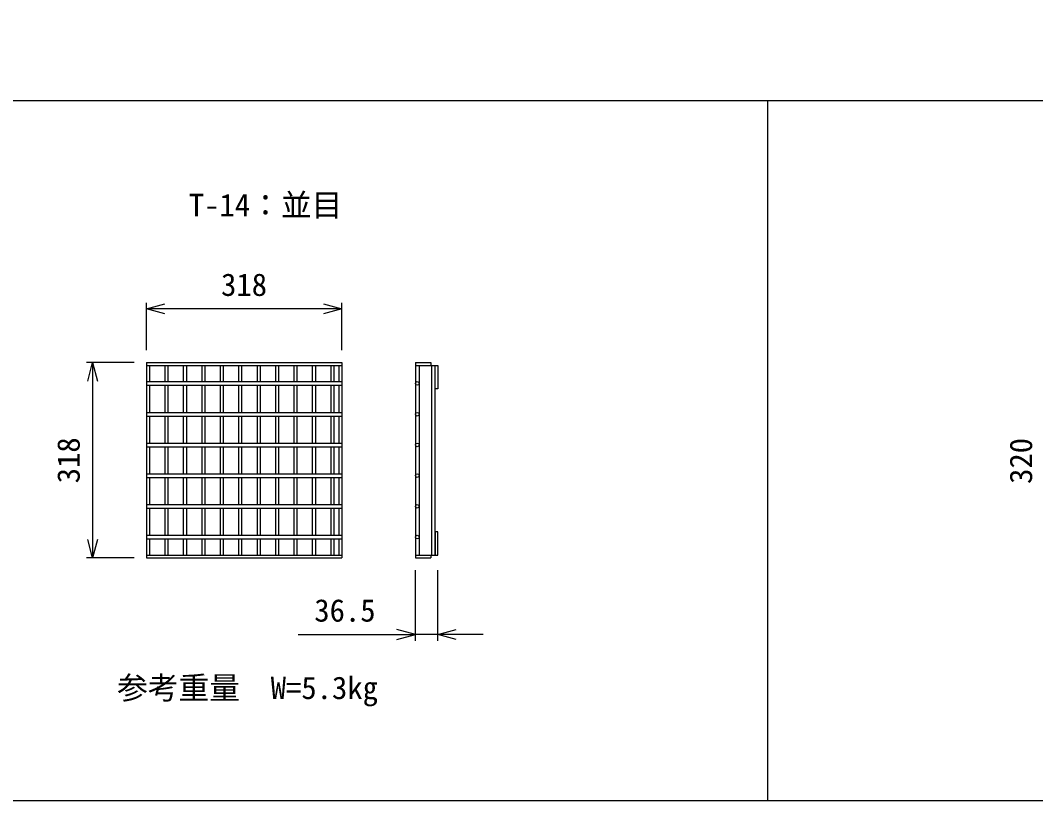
# Model space of a CAD drawing. Units: millimetres, scale not verified. Extents: x -10500 to 10500, y -7425 to 7425.
# Drawn here: x -5866 to -4214, y 2748 to 4018 of the extents above; entities that cross this region are included whole.
import ezdxf
from ezdxf.enums import TextEntityAlignment as Align

# ---------------------------------------------------------------- set-up
doc = ezdxf.new("R2010")
doc.units = ezdxf.units.MM
doc.header["$LTSCALE"] = 25
for name, color, linetype, lineweight in [('0-1_DIM', 7, 'Continuous', 25), ('0-3_HATCH', 6, 'Continuous', 25), ('0-7_TXT', 7, 'Continuous', 25)]:
    doc.layers.add(name, color=color, linetype=linetype, lineweight=lineweight)
doc.styles.add('ＭＳ ゴシック', font='')
doc.styles.get('ＭＳ ゴシック').set_extended_font_data('MS Gothic')

msp = doc.modelspace()

# ---------------------------------------------------------------- linework, layer by layer
at = {"layer": '0-1_DIM'}
for p, q in [((-5660.86, 3480.76), (-5660.86, 3558.26)), ((-5342.86, 3480.76), (-5342.86, 3558.26)), ((-5342.86, 3548.26), (-5660.86, 3548.26)), ((-5680.86, 3460.76), (-5758.36, 3460.76)), ((-5748.36, 3460.76), (-5748.36, 3142.76)), ((-5680.86, 3142.76), (-5758.36, 3142.76)), ((-5223.04, 3008.04), (-5223.04, 3122.76)), ((-5186.54, 3008.04), (-5186.54, 3122.76)), ((-5413.74, 3018.04), (-5223.04, 3018.04)), ((-5186.54, 3018.04), (-5223.04, 3018.04)), ((-5112.58, 3018.04), (-5186.54, 3018.04))]:
    msp.add_line(p, q, dxfattribs=at)
for points in [[(-5630.86, 3540.22), (-5660.86, 3548.26), (-5630.86, 3556.3)], [(-5372.86, 3556.3), (-5342.86, 3548.26), (-5372.86, 3540.22)], [(-5756.4, 3430.76), (-5748.36, 3460.76), (-5740.32, 3430.76)], [(-5740.32, 3172.76), (-5748.36, 3142.76), (-5756.4, 3172.76)], [(-5253.04, 3010), (-5223.04, 3018.04), (-5253.04, 3026.08)], [(-5156.54, 3010), (-5186.54, 3018.04), (-5156.54, 3026.08)]]:
    msp.add_lwpolyline(points, dxfattribs=at)
at = {"layer": '0-3_HATCH'}
for p, q in [((-5660.86, 3460.76), (-5342.86, 3460.76)), ((-5660.86, 3460.76), (-5660.86, 3142.76)), ((-5660.86, 3456.26), (-5342.86, 3456.26)), ((-5655.86, 3456.26), (-5655.86, 3429.76)), ((-5630.86, 3456.26), (-5630.86, 3429.76)), ((-5625.86, 3456.26), (-5625.86, 3429.76)), ((-5600.86, 3456.26), (-5600.86, 3429.76)), ((-5595.86, 3456.26), (-5595.86, 3429.76)), ((-5570.86, 3456.26), (-5570.86, 3429.76)), ((-5565.86, 3456.26), (-5565.86, 3429.76)), ((-5540.86, 3456.26), (-5540.86, 3429.76)), ((-5535.86, 3456.26), (-5535.86, 3429.76)), ((-5510.86, 3456.26), (-5510.86, 3429.76)), ((-5505.86, 3456.26), (-5505.86, 3429.76)), ((-5480.86, 3456.26), (-5480.86, 3429.76)), ((-5475.86, 3456.26), (-5475.86, 3429.76)), ((-5450.86, 3456.26), (-5450.86, 3429.76)), ((-5445.86, 3456.26), (-5445.86, 3429.76)), ((-5420.86, 3456.26), (-5420.86, 3429.76)), ((-5415.86, 3456.26), (-5415.86, 3429.76)), ((-5390.86, 3456.26), (-5390.86, 3429.76)), ((-5385.86, 3456.26), (-5385.86, 3429.76)), ((-5360.86, 3456.26), (-5360.86, 3429.76)), ((-5355.86, 3456.26), (-5355.86, 3429.76)), ((-5347.86, 3456.26), (-5347.86, 3429.76)), ((-5342.86, 3460.76), (-5342.86, 3142.76)), ((-5223.04, 3460.76), (-5198.04, 3460.76)), ((-5223.04, 3460.76), (-5223.04, 3142.76)), ((-5223.04, 3456.26), (-5191.04, 3456.26)), ((-5217.04, 3456.26), (-5217.04, 3147.26)), ((-5198.04, 3460.76), (-5198.04, 3456.26)), ((-5197.04, 3456.26), (-5197.04, 3147.26)), ((-5191.04, 3147.26), (-5191.04, 3456.26)), ((-5660.86, 3429.76), (-5342.86, 3429.76)), ((-5660.86, 3423.76), (-5342.86, 3423.76)), ((-5655.86, 3423.76), (-5655.86, 3379.76)), ((-5630.86, 3423.76), (-5630.86, 3379.76)), ((-5625.86, 3423.76), (-5625.86, 3379.76)), ((-5600.86, 3423.76), (-5600.86, 3379.76)), ((-5595.86, 3423.76), (-5595.86, 3379.76)), ((-5570.86, 3423.76), (-5570.86, 3379.76)), ((-5565.86, 3423.76), (-5565.86, 3379.76)), ((-5540.86, 3423.76), (-5540.86, 3379.76)), ((-5535.86, 3423.76), (-5535.86, 3379.76)), ((-5510.86, 3423.76), (-5510.86, 3379.76)), ((-5505.86, 3423.76), (-5505.86, 3379.76)), ((-5480.86, 3423.76), (-5480.86, 3379.76)), ((-5475.86, 3423.76), (-5475.86, 3379.76)), ((-5450.86, 3423.76), (-5450.86, 3379.76)), ((-5445.86, 3423.76), (-5445.86, 3379.76)), ((-5420.86, 3423.76), (-5420.86, 3379.76)), ((-5415.86, 3423.76), (-5415.86, 3379.76)), ((-5390.86, 3423.76), (-5390.86, 3379.76)), ((-5385.86, 3423.76), (-5385.86, 3379.76)), ((-5360.86, 3423.76), (-5360.86, 3379.76)), ((-5355.86, 3423.76), (-5355.86, 3379.76)), ((-5347.86, 3423.76), (-5347.86, 3379.76)), ((-5660.86, 3379.76), (-5342.86, 3379.76)), ((-5660.86, 3373.76), (-5342.86, 3373.76)), ((-5655.86, 3373.76), (-5655.86, 3329.76)), ((-5630.86, 3373.76), (-5630.86, 3329.76)), ((-5625.86, 3373.76), (-5625.86, 3329.76)), ((-5600.86, 3373.76), (-5600.86, 3329.76)), ((-5595.86, 3373.76), (-5595.86, 3329.76)), ((-5570.86, 3373.76), (-5570.86, 3329.76)), ((-5565.86, 3373.76), (-5565.86, 3329.76)), ((-5540.86, 3373.76), (-5540.86, 3329.76)), ((-5535.86, 3373.76), (-5535.86, 3329.76)), ((-5510.86, 3373.76), (-5510.86, 3329.76)), ((-5505.86, 3373.76), (-5505.86, 3329.76)), ((-5480.86, 3373.76), (-5480.86, 3329.76)), ((-5475.86, 3373.76), (-5475.86, 3329.76)), ((-5450.86, 3373.76), (-5450.86, 3329.76)), ((-5445.86, 3373.76), (-5445.86, 3329.76)), ((-5420.86, 3373.76), (-5420.86, 3329.76)), ((-5415.86, 3373.76), (-5415.86, 3329.76)), ((-5390.86, 3373.76), (-5390.86, 3329.76)), ((-5385.86, 3373.76), (-5385.86, 3329.76)), ((-5360.86, 3373.76), (-5360.86, 3329.76)), ((-5355.86, 3373.76), (-5355.86, 3329.76)), ((-5347.86, 3373.76), (-5347.86, 3329.76)), ((-5660.86, 3329.76), (-5342.86, 3329.76)), ((-5660.86, 3323.76), (-5342.86, 3323.76)), ((-5655.86, 3323.76), (-5655.86, 3279.76)), ((-5630.86, 3323.76), (-5630.86, 3279.76)), ((-5625.86, 3323.76), (-5625.86, 3279.76)), ((-5600.86, 3323.76), (-5600.86, 3279.76)), ((-5595.86, 3323.76), (-5595.86, 3279.76)), ((-5570.86, 3323.76), (-5570.86, 3279.76)), ((-5565.86, 3323.76), (-5565.86, 3279.76)), ((-5540.86, 3323.76), (-5540.86, 3279.76)), ((-5535.86, 3323.76), (-5535.86, 3279.76)), ((-5510.86, 3323.76), (-5510.86, 3279.76)), ((-5505.86, 3323.76), (-5505.86, 3279.76)), ((-5480.86, 3323.76), (-5480.86, 3279.76)), ((-5475.86, 3323.76), (-5475.86, 3279.76)), ((-5450.86, 3323.76), (-5450.86, 3279.76)), ((-5445.86, 3323.76), (-5445.86, 3279.76)), ((-5420.86, 3323.76), (-5420.86, 3279.76)), ((-5415.86, 3323.76), (-5415.86, 3279.76)), ((-5390.86, 3323.76), (-5390.86, 3279.76)), ((-5385.86, 3323.76), (-5385.86, 3279.76)), ((-5360.86, 3323.76), (-5360.86, 3279.76)), ((-5355.86, 3323.76), (-5355.86, 3279.76)), ((-5347.86, 3323.76), (-5347.86, 3279.76)), ((-5660.86, 3279.76), (-5342.86, 3279.76)), ((-5660.86, 3273.76), (-5342.86, 3273.76)), ((-5655.86, 3273.76), (-5655.86, 3229.76)), ((-5630.86, 3273.76), (-5630.86, 3229.76)), ((-5625.86, 3273.76), (-5625.86, 3229.76)), ((-5600.86, 3273.76), (-5600.86, 3229.76)), ((-5595.86, 3273.76), (-5595.86, 3229.76)), ((-5570.86, 3273.76), (-5570.86, 3229.76)), ((-5565.86, 3273.76), (-5565.86, 3229.76)), ((-5540.86, 3273.76), (-5540.86, 3229.76)), ((-5535.86, 3273.76), (-5535.86, 3229.76)), ((-5510.86, 3273.76), (-5510.86, 3229.76)), ((-5505.86, 3273.76), (-5505.86, 3229.76)), ((-5480.86, 3273.76), (-5480.86, 3229.76)), ((-5475.86, 3273.76), (-5475.86, 3229.76)), ((-5450.86, 3273.76), (-5450.86, 3229.76)), ((-5445.86, 3273.76), (-5445.86, 3229.76)), ((-5420.86, 3273.76), (-5420.86, 3229.76)), ((-5415.86, 3273.76), (-5415.86, 3229.76)), ((-5390.86, 3273.76), (-5390.86, 3229.76)), ((-5385.86, 3273.76), (-5385.86, 3229.76)), ((-5360.86, 3273.76), (-5360.86, 3229.76)), ((-5355.86, 3273.76), (-5355.86, 3229.76)), ((-5347.86, 3273.76), (-5347.86, 3229.76)), ((-5660.86, 3229.76), (-5342.86, 3229.76)), ((-5660.86, 3223.76), (-5342.86, 3223.76)), ((-5655.86, 3223.76), (-5655.86, 3179.76)), ((-5630.86, 3223.76), (-5630.86, 3179.76)), ((-5625.86, 3223.76), (-5625.86, 3179.76)), ((-5600.86, 3223.76), (-5600.86, 3179.76)), ((-5595.86, 3223.76), (-5595.86, 3179.76)), ((-5570.86, 3223.76), (-5570.86, 3179.76)), ((-5565.86, 3223.76), (-5565.86, 3179.76)), ((-5540.86, 3223.76), (-5540.86, 3179.76)), ((-5535.86, 3223.76), (-5535.86, 3179.76)), ((-5510.86, 3223.76), (-5510.86, 3179.76)), ((-5505.86, 3223.76), (-5505.86, 3179.76)), ((-5480.86, 3223.76), (-5480.86, 3179.76)), ((-5475.86, 3223.76), (-5475.86, 3179.76)), ((-5450.86, 3223.76), (-5450.86, 3179.76)), ((-5445.86, 3223.76), (-5445.86, 3179.76)), ((-5420.86, 3223.76), (-5420.86, 3179.76)), ((-5415.86, 3223.76), (-5415.86, 3179.76)), ((-5390.86, 3223.76), (-5390.86, 3179.76)), ((-5385.86, 3223.76), (-5385.86, 3179.76)), ((-5360.86, 3223.76), (-5360.86, 3179.76)), ((-5355.86, 3223.76), (-5355.86, 3179.76)), ((-5347.86, 3223.76), (-5347.86, 3179.76)), ((-5660.86, 3179.76), (-5342.86, 3179.76)), ((-5660.86, 3173.76), (-5342.86, 3173.76)), ((-5655.86, 3173.76), (-5655.86, 3147.26)), ((-5630.86, 3173.76), (-5630.86, 3147.26)), ((-5625.86, 3173.76), (-5625.86, 3147.26)), ((-5600.86, 3173.76), (-5600.86, 3147.26)), ((-5595.86, 3173.76), (-5595.86, 3147.26)), ((-5570.86, 3173.76), (-5570.86, 3147.26)), ((-5565.86, 3173.76), (-5565.86, 3147.26)), ((-5540.86, 3173.76), (-5540.86, 3147.26)), ((-5535.86, 3173.76), (-5535.86, 3147.26)), ((-5510.86, 3173.76), (-5510.86, 3147.26)), ((-5505.86, 3173.76), (-5505.86, 3147.26)), ((-5480.86, 3173.76), (-5480.86, 3147.26)), ((-5475.86, 3173.76), (-5475.86, 3147.26)), ((-5450.86, 3173.76), (-5450.86, 3147.26)), ((-5445.86, 3173.76), (-5445.86, 3147.26)), ((-5420.86, 3173.76), (-5420.86, 3147.26)), ((-5415.86, 3173.76), (-5415.86, 3147.26)), ((-5390.86, 3173.76), (-5390.86, 3147.26)), ((-5385.86, 3173.76), (-5385.86, 3147.26)), ((-5360.86, 3173.76), (-5360.86, 3147.26)), ((-5355.86, 3173.76), (-5355.86, 3147.26)), ((-5347.86, 3173.76), (-5347.86, 3147.26)), ((-5660.86, 3147.26), (-5342.86, 3147.26)), ((-5660.86, 3142.76), (-5342.86, 3142.76)), ((-5223.04, 3147.26), (-5191.04, 3147.26)), ((-5223.04, 3142.76), (-5198.04, 3142.76)), ((-5198.04, 3147.26), (-5198.04, 3142.76))]:
    msp.add_line(p, q, dxfattribs=at)
for points in [[(-5191.04, 3456.26), (-5186.54, 3456.26), (-5186.54, 3418.26), (-5191.04, 3418.26)], [(-5191.04, 3147.26), (-5186.54, 3147.26), (-5186.54, 3185.26), (-5191.04, 3185.26)]]:
    msp.add_lwpolyline(points, close=True, dxfattribs=at)
for centre in [(-5220.04, 3426.76), (-5220.04, 3376.76), (-5220.04, 3326.76), (-5220.04, 3276.76), (-5220.04, 3226.76), (-5220.04, 3176.76)]:
    msp.add_circle(centre, 3, dxfattribs=at)
at = {"layer": '0-7_TXT'}
for p, q in [((-8250, 3887.57), (-2150, 3887.57)), ((-4650, 3887.57), (-4650, 2747.57))]:
    msp.add_line(p, q, dxfattribs=at)
msp.add_lwpolyline([(-2150, 5707.57), (-2150, 2747.57), (-8250, 2747.57), (-8250, 5707.57)], dxfattribs=at)

# ---------------------------------------------------------------- texts
at = {"layer": '0-1_DIM', "style": 'ＭＳ ゴシック'}
for s, p in [('318', (-5539.36, 3558.26)), ('36.5', (-5387.62, 3028.04)), ('参考重量\u3000W=5.3kg', (-5708.59, 2902.02))]:
    msp.add_text(s, height=36.66, dxfattribs=at).set_placement(p, align=Align.BOTTOM_LEFT)
for s, p in [('318', (-5758.36, 3264.26)), ('320', (-4208.36, 3263.26))]:
    msp.add_text(s, height=36.66, rotation=90, dxfattribs=at).set_placement(p, align=Align.BOTTOM_LEFT)
at = {"layer": '0-7_TXT', "style": 'ＭＳ ゴシック'}
msp.add_text('T-14：並目 ', height=36.66, dxfattribs=at).set_placement((-5591.82, 3687.85), align=Align.BOTTOM_LEFT)

doc.saveas('drawing.dxf')
